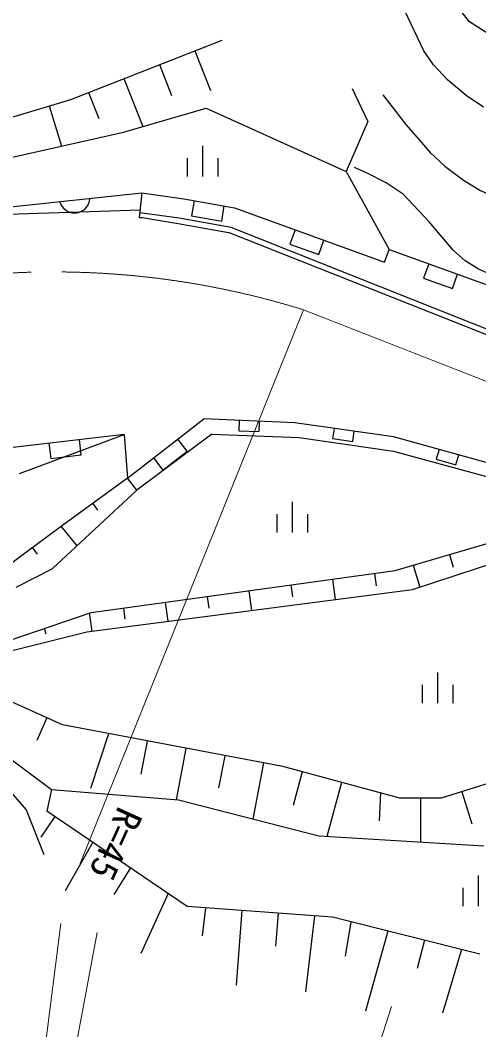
# Model space of a CAD drawing. Units: millimetres, scale not verified. Extents: x 40000 to 680000, y 20000 to 380000.
# Drawn here: x 286976 to 309400, y 269580 to 318868 of the extents above; entities that cross this region are included whole.
import ezdxf
from ezdxf.enums import TextEntityAlignment as Align

# ---------------------------------------------------------------- set-up
doc = ezdxf.new("R2010")
doc.units = ezdxf.units.MM
doc.header["$LTSCALE"] = 1000
doc.linetypes.add('CHAIN', pattern=[18.5, 12, -1.5, 3.5, -1.5])
for name, color, linetype, lineweight in [('M-BGD', 7, 'Continuous', 25), ('M-BMK', 2, 'CHAIN', 13), ('M-STR-HTXT', 7, 'Continuous', 13)]:
    doc.layers.add(name, color=color, linetype=linetype, lineweight=lineweight)
doc.styles.add('ＭＳ ゴシック', font='')
doc.styles.get('ＭＳ ゴシック').set_extended_font_data('MS Gothic')

msp = doc.modelspace()

# ---------------------------------------------------------------- linework, layer by layer
at = {"layer": 'M-BGD'}
for p, q in [((308946, 318795), (307103, 321165)), ((315002, 314846), (308946, 318795)), ((289449, 315004), (296853, 317894)), ((295522, 317375), (296279, 315437)), ((293787, 316697), (294374, 315193)), ((292052, 316020), (292968, 313673)), ((303205, 315531), (303980, 313922)), ((285233, 313727), (289449, 315004)), ((290316, 315343), (290816, 314061)), ((288395, 314685), (288989, 312723)), ((292036, 313406), (296076, 314567)), ((296076, 314567), (302907, 311478)), ((303980, 313922), (302907, 311478)), ((284730, 311769), (292036, 313406)), ((295884, 312739), (295884, 311239)), ((295134, 312139), (295134, 311239)), ((296634, 312139), (296634, 311239)), ((302907, 311478), (305024, 307669)), ((286365, 309742), (292931, 310444)), ((290353, 309987), (290394, 310172)), ((292931, 310444), (292796, 309232)), ((292931, 310444), (294971, 310142)), ((294971, 310142), (297461, 309715)), ((295477, 310055), (295350, 309316)), ((292837, 309600), (286390, 309390)), ((288902, 310013), (288981, 309841)), ((288981, 309841), (289086, 309701)), ((289086, 309701), (289251, 309568)), ((289251, 309568), (289410, 309494)), ((289834, 309479), (290007, 309558)), ((290007, 309558), (290146, 309663)), ((290146, 309663), (290279, 309828)), ((290279, 309828), (290353, 309987)), ((296828, 309062), (296955, 309801)), ((297461, 309715), (304786, 307051)), ((289410, 309494), (289595, 309454)), ((289595, 309454), (289834, 309479)), ((292796, 309232), (292942, 309236)), ((294743, 309203), (292823, 309465)), ((292942, 309236), (294703, 308944)), ((297284, 308747), (294743, 309203)), ((295350, 309316), (296828, 309062)), ((294703, 308944), (297165, 308510)), ((317359, 300772), (297284, 308747)), ((300419, 308639), (300162, 307934)), ((317195, 300557), (297165, 308510)), ((301572, 307422), (301828, 308126)), ((300162, 307934), (301572, 307422)), ((304786, 307051), (305024, 307669)), ((305024, 307669), (326083, 300097)), ((306951, 306976), (306697, 306271)), ((306697, 306271), (308109, 305763)), ((308109, 305763), (308362, 306469)), ((292220, 296505), (295958, 299404)), ((300406, 299209), (295958, 299404)), ((297683, 299328), (297661, 298829)), ((298660, 298785), (298682, 299285)), ((305228, 298535), (300406, 299209)), ((297661, 298829), (298660, 298785)), ((302322, 298941), (302253, 298446)), ((303243, 298307), (303312, 298803)), ((292057, 298644), (286204, 297965)), ((286937, 296745), (292057, 298644)), ((288385, 298218), (288472, 297473)), ((289962, 297646), (289875, 298391)), ((292057, 298644), (292220, 296505)), ((296341, 298662), (292682, 295917)), ((295141, 297821), (294682, 298414)), ((296341, 298662), (300609, 298501)), ((300609, 298501), (305228, 297827)), ((302253, 298446), (303243, 298307)), ((310641, 297028), (305228, 298535)), ((293956, 296902), (295141, 297821)), ((305228, 297827), (310319, 296444)), ((307453, 297915), (307319, 297434)), ((288472, 297473), (289962, 297646)), ((293496, 297495), (293956, 296902)), ((307319, 297434), (308282, 297165)), ((308282, 297165), (308416, 297647)), ((292220, 296505), (288860, 294068)), ((292682, 295917), (292220, 296505)), ((288536, 292091), (292682, 295917)), ((290533, 295281), (290759, 294948)), ((300272, 295360), (300272, 293860)), ((299522, 294760), (299522, 293860)), ((301022, 294760), (301022, 293860)), ((288860, 294068), (286343, 292199)), ((288982, 294157), (289753, 293214)), ((305313, 292001), (312386, 294077)), ((287578, 293116), (287805, 292802)), ((306160, 291077), (312517, 293161)), ((307965, 292779), (308144, 292172)), ((286774, 291192), (288536, 292091)), ((290450, 289952), (305313, 292001)), ((304291, 291860), (304374, 291255)), ((306197, 292260), (306511, 291192)), ((300202, 291296), (300283, 290711)), ((302247, 291578), (302383, 290586)), ((290238, 289008), (306160, 291077)), ((298158, 291014), (298290, 290054)), ((294069, 290451), (294197, 289522)), ((296114, 290732), (296192, 290166)), ((280824, 286666), (290450, 289952)), ((290345, 289937), (290478, 289039)), ((292025, 290169), (292101, 289621)), ((280824, 286666), (290238, 289008)), ((288156, 289169), (288228, 288908)), ((307382, 287022), (307382, 285522)), ((306632, 286422), (306632, 285522)), ((308132, 286422), (308132, 285522)), ((289043, 284469), (285825, 285916)), ((288285, 284809), (287789, 283705)), ((299816, 282429), (289043, 284469)), ((291290, 284031), (290412, 281360)), ((317596, 284017), (307562, 280889)), ((285687, 283416), (288515, 281311)), ((293185, 283675), (292880, 282053)), ((295080, 283319), (294609, 280815)), ((296974, 282963), (296680, 281396)), ((298869, 282607), (298355, 279870)), ((305540, 280889), (299816, 282429)), ((285437, 282411), (287270, 280326)), ((300770, 282172), (300329, 280532)), ((302678, 281659), (301968, 279019)), ((288515, 281311), (288279, 280257)), ((288515, 281311), (294712, 280806)), ((304586, 281145), (304522, 279787)), ((308566, 281202), (309056, 279629)), ((294712, 280806), (301579, 279042)), ((307562, 280889), (305540, 280889)), ((306551, 280889), (306551, 278748)), ((287270, 280326), (288133, 278133)), ((288674, 279989), (287994, 278986)), ((295142, 275608), (288279, 280257)), ((301579, 279042), (309638, 278565)), ((290522, 278738), (289169, 276361)), ((292370, 277486), (291556, 276188)), ((309368, 277109), (309368, 275609)), ((308618, 276509), (308618, 275609)), ((294218, 276234), (292879, 273312)), ((302247, 275084), (295142, 275608)), ((296030, 275543), (295870, 274175)), ((297806, 275412), (297539, 271759)), ((299582, 275280), (299466, 273657)), ((301359, 275149), (300932, 271442)), ((309448, 273272), (302247, 275084)), ((303147, 274857), (302859, 273168)), ((304947, 274404), (303856, 270497)), ((306747, 273951), (306383, 272575)), ((308547, 273498), (307619, 270385))]:
    msp.add_line(p, q, dxfattribs=at)
for points in [[(309631, 314623), (308787, 315196), (307861, 315963), (307191, 316685), (306714, 317372), (305786, 319322)], [(304701, 315230), (305829, 313771), (307023, 312412), (307740, 311737), (308645, 311050), (309482, 310556), (310553, 310062), (311874, 309597), (313252, 309222), (316921, 308442), (320882, 307488), (322400, 306995), (323866, 306403), (325097, 305786), (326315, 305061), (327769, 304034), (329178, 302913), (330746, 301646), (332545, 300340), (333689, 299682), (334948, 299088), (336384, 298545)], [(335537, 296784), (334072, 297427), (332656, 298159), (331289, 298981), (330079, 299832), (328140, 301301), (326171, 302650), (325087, 303240), (323668, 303872), (322372, 304298), (321035, 304628), (319064, 304976), (316836, 305262), (313953, 305607), (311255, 306039), (310281, 306317), (309379, 306706), (308724, 307118), (308138, 307636), (306975, 309024), (305698, 310370), (304872, 310920), (303976, 311378), (303324, 311674)]]:
    msp.add_lwpolyline(points, dxfattribs=at)
at = {"layer": 'M-BMK'}
msp.add_line((300822, 304733), (321994, 296451), dxfattribs=at)
msp.add_arc((288622, 265358), 41221, 72.7848, 120.7894, dxfattribs=at)
at = {"layer": 'M-STR-HTXT'}
for p, q in [((289904, 277693), (300822, 304733)), ((286990, 259442), (288969, 274773)), ((290747, 274327), (287908, 259322)), ((305127, 270711), (300310, 255913))]:
    msp.add_line(p, q, dxfattribs=at)

# ---------------------------------------------------------------- texts
at = {"layer": 'M-STR-HTXT', "style": 'ＭＳ ゴシック'}
msp.add_text('R=45', height=1320, rotation=245.6, dxfattribs=at).set_placement((291432, 280722), align=Align.BOTTOM_LEFT)

doc.saveas('drawing.dxf')
